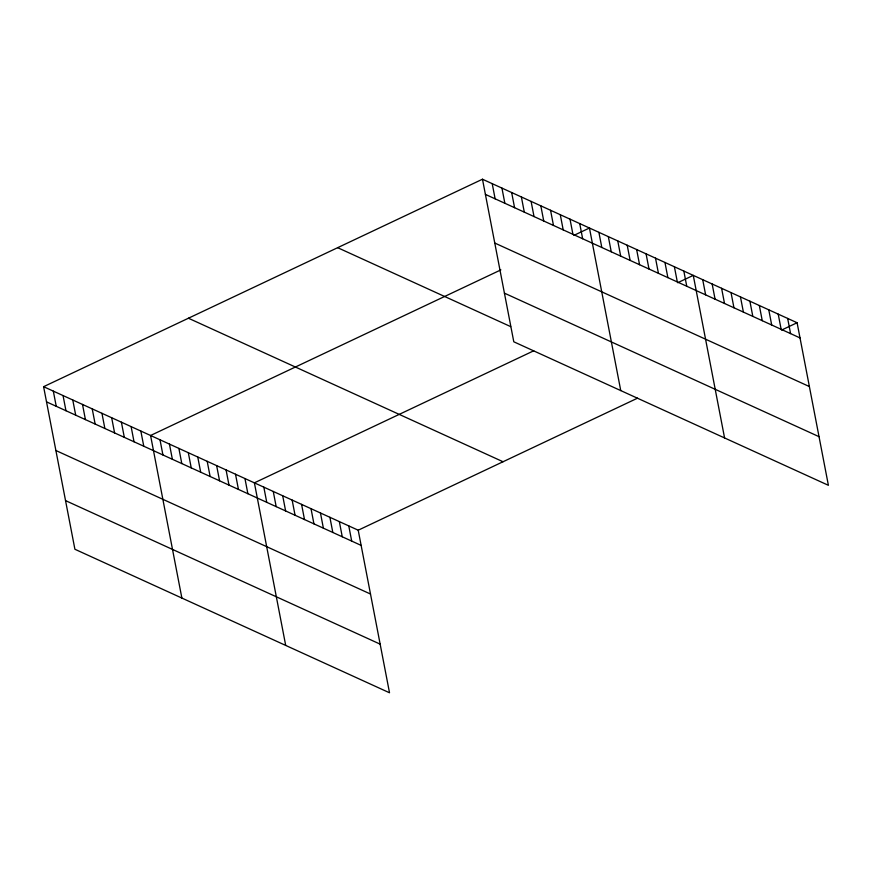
<?xml version="1.0" encoding="UTF-8"?>
<svg xmlns="http://www.w3.org/2000/svg" width="872" height="872" viewBox="0 0 872 872"><rect width="100%" height="100%" fill="white"/><g stroke="black" fill="none" stroke-linecap="round" stroke-linejoin="round"><path stroke-width="1.31" d="M43.6 386.688L358.207 530.209L389.522 692.782L74.905 549.262L43.6 386.688L482.478 179.218L797.095 322.738L828.4 485.312L513.793 341.791L482.478 179.218M500.877 269.884L150.573 435.488L181.877 598.061M573.885 235.375L589.45 228.017L620.755 390.591M533.74 350.795L254.395 482.848L285.7 645.422M677.708 282.735L693.273 275.378L724.578 437.951M358.207 530.209L637.563 398.155M781.53 330.096L797.095 322.738M485.41 194.391L800.016 337.922M494.773 243.037L809.38 386.558M504.419 293.145L819.037 436.676M337.649 247.681L510.687 326.618M188.428 318.226L503.046 461.746M46.521 401.861L361.139 545.392M55.884 450.508L370.502 594.028M65.542 500.615L380.148 644.146M787.656 318.433L790.577 333.616M778.216 314.127L781.138 329.311M768.777 309.822L771.698 325.005M759.338 305.516L762.259 320.7M749.898 301.211L752.819 316.394M740.459 296.905L743.391 312.078M731.03 292.6L733.952 307.772M721.591 288.294L724.512 303.467M712.152 283.989L715.073 299.161M702.712 279.683L705.633 294.856M683.833 271.072L686.755 286.245M674.394 266.767L677.315 281.939M664.955 262.461L667.876 277.634M655.515 258.156L658.436 273.328M646.076 253.85L649.008 269.023M636.636 249.545L639.568 264.717M627.208 245.239L630.129 260.412M617.768 240.934L620.69 256.106M608.329 236.628L611.25 251.801M598.89 232.323L601.811 247.495M579.727 223.581L582.649 238.754M570.005 219.145L572.926 234.317M560.282 214.708L563.203 229.881M550.548 210.272L553.48 225.445M540.825 205.836L543.747 221.008M531.103 201.399L534.024 216.572M521.38 196.963L524.301 212.136M511.657 192.527L514.578 207.7M501.934 188.09L504.855 203.263M492.211 183.654L495.133 198.827M348.778 525.903L351.699 541.087M339.339 521.598L342.26 536.781M329.899 517.292L332.821 532.476M320.46 512.987L323.381 528.17M311.021 508.681L313.942 523.865M301.581 504.376L304.502 519.559M292.142 500.07L295.063 515.254M282.702 495.765L285.624 510.948M273.263 491.459L276.184 506.643M263.824 487.154L266.756 502.337M244.956 478.543L247.877 493.716M235.516 474.237L238.438 489.41M226.077 469.932L228.998 485.105M216.638 465.626L219.559 480.799M207.198 461.321L210.119 476.493M197.759 457.015L200.68 472.188M188.319 452.71L191.24 467.883M178.88 448.404L181.801 463.577M169.44 444.099L172.373 459.272M160.001 439.793L162.933 454.966M140.839 431.051L143.771 446.224M131.116 426.615L134.037 441.788M121.393 422.179L124.315 437.352M111.671 417.743L114.592 432.915M101.948 413.306L104.869 428.479M92.225 408.87L95.146 424.043M82.502 404.434L85.423 419.606M72.768 399.997L75.701 415.17M63.046 395.561L65.967 410.734M53.323 391.125L56.244 406.298"/></g></svg>
